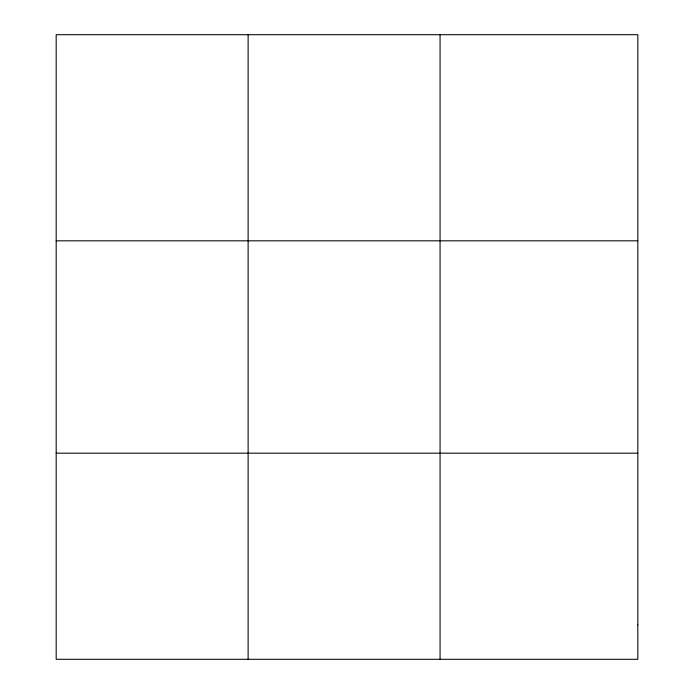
<?xml version="1.0" encoding="UTF-8"?>
<svg xmlns="http://www.w3.org/2000/svg" width="694" height="694" viewBox="0 0 694 694"><rect width="100%" height="100%" fill="white"/><g stroke="black" fill="none" stroke-linecap="round" stroke-linejoin="round"><path stroke-width="1.04" d="M248.122 34.7L248.122 659.3M440.065 34.7L440.065 659.3M56.179 240.818L637.821 240.818M56.179 453.182L637.821 453.182M637.821 624.947L637.821 659.3L56.179 659.3L56.179 34.7L637.821 34.7L637.821 624.947"/></g></svg>
